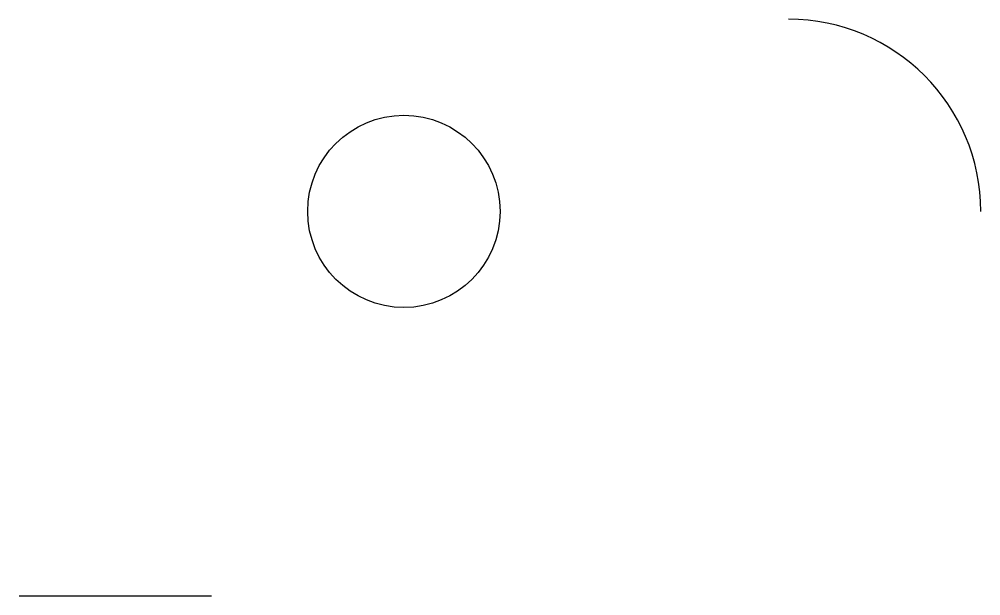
# Model space of a CAD drawing. Header units: inches. Extents: x 0 to 5, y 0 to 3.
import ezdxf

# ---------------------------------------------------------------- set-up
doc = ezdxf.new("R2010")
doc.units = ezdxf.units.IN

msp = doc.modelspace()

# ---------------------------------------------------------------- linework, layer by layer
msp.add_line((0, 0), (1, 0))
msp.add_circle((2, 2), 0.5)
msp.add_arc((4, 2), 1, 0, 90)

doc.saveas('drawing.dxf')
